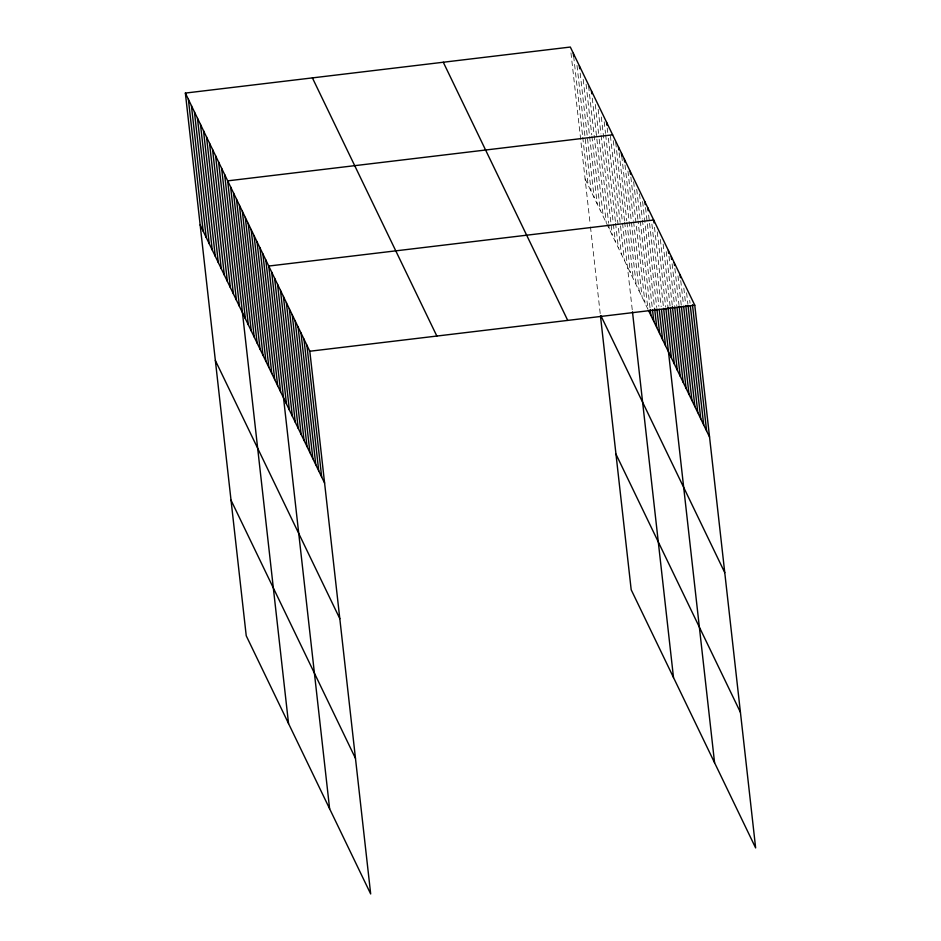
<?xml version="1.0" encoding="UTF-8"?>
<svg xmlns="http://www.w3.org/2000/svg" width="941" height="941" viewBox="0 0 941 941"><rect width="100%" height="100%" fill="white"/><g stroke="black" fill="none" stroke-linecap="round" stroke-linejoin="round"><path stroke-width="0.71" stroke-dasharray="4.71 3.53" d="M585.09 178.861L647.937 309.224L638.033 220.876M689.706 300.285L690.035 303.178M686.612 292.745L687.906 304.343M683.836 288.111L685.624 304.049M680.743 280.583L683.507 305.202M677.979 275.936L681.225 304.908M674.873 268.408L678.943 304.613M672.109 263.774L676.814 305.778M669.016 256.234L674.532 305.484M666.24 251.6L672.25 305.19M663.146 244.072L670.133 306.354M660.37 239.426L668.004 307.507M657.277 231.898L665.722 307.213M654.501 227.263L663.44 306.919M651.901 224.076L661.158 306.637M648.643 215.089L658.876 306.343M645.538 207.561L656.747 307.495M642.609 201.468L654.63 308.66M639.515 193.94L642.28 218.559M642.432 220.006L652.348 308.366M636.739 189.306L640.151 219.712M640.315 221.17L650.066 308.072M633.646 181.766L637.869 219.429M630.87 177.131L645.008 303.143M627.941 171.05L633.469 220.288M633.622 221.735L642.08 297.062M625.012 164.957L639.139 290.969M621.754 155.983L636.21 284.888M619.143 152.795L626.777 220.864M626.941 222.311L633.281 278.807M615.72 142.362L624.495 220.57M624.659 222.017L630.341 272.714M613.273 140.621L622.377 221.735M622.53 223.182L632.317 310.377M610.415 135.798L624.389 260.363M607.227 128.082L607.721 132.422M608.368 138.221L621.366 254.094M604.204 121.812L605.51 133.399M605.675 134.845L615.414 221.747M615.579 223.205L618.343 247.824M601.346 116.99L613.203 222.723M613.367 224.17L615.32 241.555M598.158 109.274L600.923 133.893M601.087 135.339L612.297 235.285M595.3 104.451L598.547 133.422M599.205 139.209L608.627 223.217M608.792 224.664L609.274 229.016M592.277 98.182L606.251 222.746M588.607 86.113L603.228 216.477M586.078 84.196L591.76 134.892M591.924 136.339L600.205 210.208M583.208 79.373L597.182 203.938M580.185 73.104L594.159 197.669M577.009 65.388L591.136 191.399M573.657 56.213L582.597 135.88M582.761 137.327L588.113 185.13M570.964 52.849L590.16 224.052M590.489 226.969L600.311 314.459"/><path stroke-width="1.41" d="M185.365 93.077L309.812 351.24L370.683 893.95L246.236 635.787L185.365 93.077L570.317 47.05L694.764 305.213L755.635 847.923L631.188 589.76L600.464 315.905M612.626 134.822L227.675 180.86L288.546 723.558M309.812 351.24L694.764 305.213M648.525 310.448L709.549 437.024M600.911 315.705L724.758 572.61M443.282 62.235L567.729 320.399M615.979 454.162L740.426 712.325M312.4 77.891L436.847 336.055M200.151 224.887L324.598 483.051M215.36 360.485L339.807 618.649M231.027 500.189L355.475 758.352M692.482 304.919L706.609 430.931M690.353 306.072L703.68 424.85M688.071 305.79L700.751 418.757M685.789 305.496L697.81 412.676M680.096 274.784L680.414 277.677M683.672 306.648L694.881 406.594M681.39 306.354L691.941 400.501M674.227 262.61L674.556 265.515M679.096 306.072L689.012 394.42M671.298 256.528L671.615 259.422M676.979 307.225L686.083 388.339M668.357 250.447L668.686 253.341M674.697 306.931L683.142 382.246M672.415 306.637L680.214 376.165M670.286 307.801L677.273 370.084M668.004 307.507L674.344 363.991M665.887 308.66L671.415 357.909M654.019 222.911L653.689 220.018L268.75 266.044L329.621 808.754M663.605 308.377L714.572 762.728M661.488 309.53L665.546 345.735M647.831 207.843L648.149 210.749M659.194 309.236L662.605 339.654M644.891 201.762L645.22 204.656M656.912 308.942L659.676 333.573M654.63 308.66L656.747 327.48M652.513 309.812L653.807 321.399M650.231 309.518L650.878 315.317M630.223 171.333L630.552 174.238M624.353 159.17L624.683 162.064M621.425 153.077L621.754 155.983M618.496 146.996L618.813 149.89M632.481 311.836L673.497 677.532M606.58 122.283L606.91 125.188M591.466 90.936L591.795 93.829M579.374 65.858L579.703 68.752M573.328 53.319L573.657 56.213M306.884 345.159L321.669 476.969M303.943 339.078L318.728 470.876M301.014 332.985L315.8 464.795M298.085 326.903L312.871 458.714M295.145 320.822L309.93 452.621M292.216 314.729L307.001 446.54M289.275 308.648L304.061 440.459M286.346 302.567L301.132 434.366M283.417 296.474L298.203 428.284M280.477 290.393L295.262 422.203M277.548 284.311L292.333 416.11M274.607 278.218L289.393 410.029M271.678 272.137L286.464 403.936M265.809 259.963L280.594 391.774M262.88 253.882L277.666 385.681M259.951 247.789L274.725 379.599M257.011 241.708L271.796 373.518M254.082 235.626L268.867 367.425M251.141 229.533L265.927 361.344M248.212 223.452L262.998 355.263M245.283 217.371L260.057 349.17M242.343 211.278L257.128 343.089M239.414 205.197L254.199 337.007M236.473 199.116L251.259 330.914M233.544 193.023L248.33 324.833M230.616 186.941L245.389 318.752M224.652 174.591L239.437 306.39M221.629 168.321L236.414 300.12M218.606 162.052L233.392 293.851M215.583 155.783L230.369 287.581M212.56 149.513L227.346 281.312M209.537 143.244L224.323 275.043M206.526 136.974L221.3 268.773M203.503 130.705L218.288 262.504M200.48 124.435L215.266 256.234M197.457 118.154L212.243 249.965M194.434 111.885L209.22 243.695M191.411 105.615L206.197 237.426M188.388 99.346L203.174 231.157"/></g></svg>
